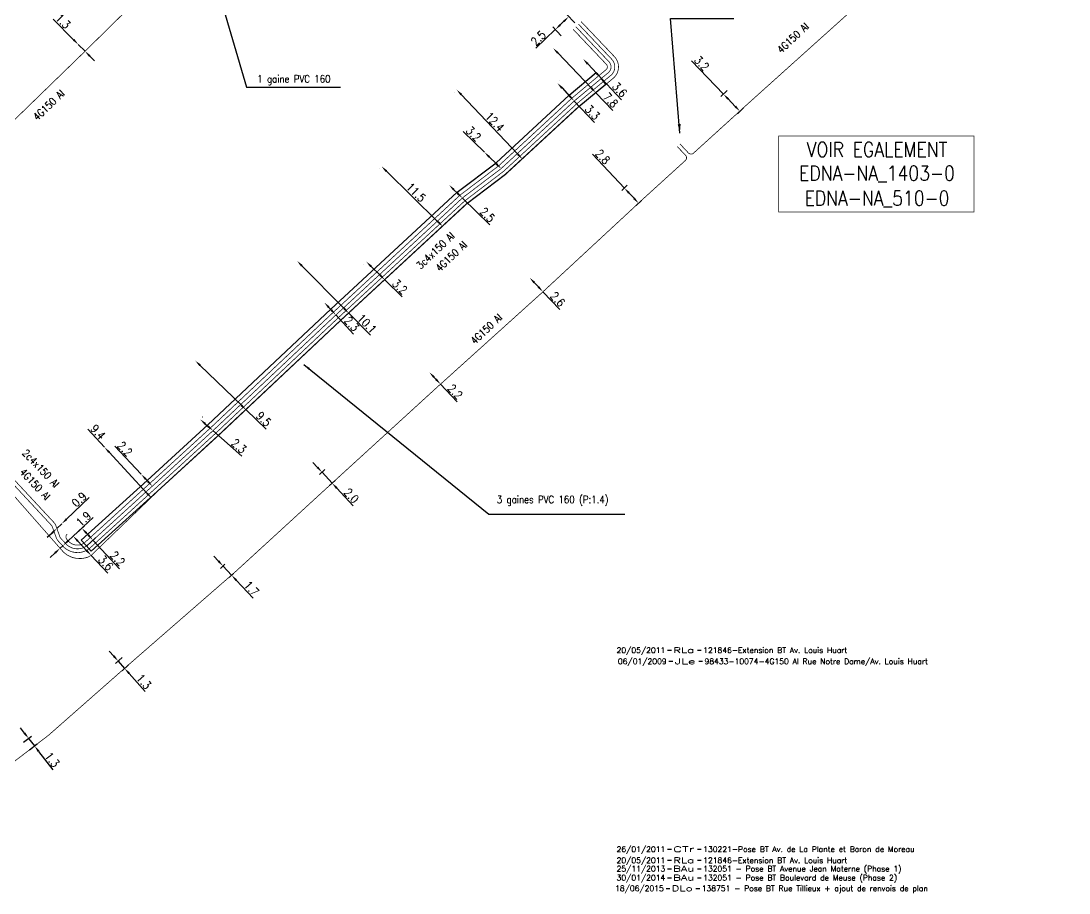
# Model space of a CAD drawing. Header units: millimetres. Extents: x 185001 to 186000, y 126997 to 128000.
# Drawn here: x 185360.9 to 185502.1, y 127730.3 to 127847.7 of the extents above; entities that cross this region are included whole.
import ezdxf
from ezdxf.enums import TextEntityAlignment as Align

# ---------------------------------------------------------------- set-up
doc = ezdxf.new("R2010")
doc.units = ezdxf.units.MM
doc.header["$PDMODE"] = 34
doc.linetypes.add('B_ST_Al', pattern=[2000, 1000, 1000])
doc.layers.get('0').update_dxf_attribs({"linetype": 'CONTINUOUS'})
doc.layers.get('Defpoints').update_dxf_attribs({"linetype": 'CONTINUOUS'})
for name, color, linetype in [('B_100', 3, 'CONTINUOUS'), ('B_110', 1, 'CONTINUOUS'), ('B_400', 7, 'CONTINUOUS'), ('B_930', 7, 'CONTINUOUS')]:
    doc.layers.add(name, color=color, linetype=linetype)
doc.layers.add('B_910', color=7, linetype='CONTINUOUS', plot=False)
doc.styles.get("Standard").update_dxf_attribs({"font": 'romans.shx', "width": 0.85})
doc.dimstyles.get("Standard").update_dxf_attribs({"dimtxt": 1.5, "dimasz": 1.2, "dimexe": 0.625, "dimexo": 0.625, "dimgap": 0.25, "dimtad": 1, "dimdec": 1, "dimzin": 0, "dimdsep": 46, "dimtxsty": 'Standard', "dimcen": -0.5, "dimadec": 0, "dimazin": 0, "dimtfac": 1, "dimtdec": 1, "dimtmove": 0, "dimatfit": 3, "dimfxl": 0, "dimtolj": 1, "dimtzin": 0, "dimarcsym": 0})

# ---------------------------------------------------------------- blocks, each defined once
blk = doc.blocks.new('*D13')
at = {"layer": 'B_100', "color": 0, "linetype": 'Continuous', "lineweight": -2, "transparency": 16777216}
for p, q in [((185367.04, 127780.61), (185370.1, 127783.52)), ((185365.74, 127779.37), (185366.39, 127779.99)), ((185365.09, 127778.75), (185364.44, 127778.13))]:
    blk.add_line(p, q, dxfattribs=at)
at = {"layer": 'B_100', "color": 0, "linetype": 'Continuous', "transparency": 16777216}
for points in [[(185366.94, 127780.72), (185367.15, 127780.5), (185366.39, 127779.99)], [(185364.99, 127778.86), (185365.19, 127778.64), (185365.74, 127779.37)]]:
    blk.add_solid(points, dxfattribs=at)
at = {"layer": 'Defpoints', "color": 0, "linetype": 'Continuous', "transparency": 16777216}
for p in [(185365.74, 127779.37), (185366.39, 127779.99), (185366.39, 127779.99)]:
    blk.add_point(p, dxfattribs=at)
at = {"layer": 'B_100', "color": 0, "linetype": 'Continuous', "transparency": 16777216, "insert": (185368.74, 127783.26), "char_height": 1.125, "attachment_point": 5, "rotation": 43.6041}
blk.add_mtext('\\A1;0.9', dxfattribs=at)
blk = doc.blocks.new('*D14')
at = {"layer": 'B_100', "color": 0, "linetype": 'Continuous', "lineweight": -2, "transparency": 16777216}
for p, q in [((185368.28, 127778.65), (185369.45, 127779.73)), ((185369.71, 127778.75), (185369.99, 127778.46)), ((185369.78, 127777.04), (185370.94, 127778.11)), ((185370.6, 127777.8), (185374.18, 127773.93))]:
    blk.add_line(p, q, dxfattribs=at)
at = {"layer": 'B_100', "color": 0, "linetype": 'Continuous', "transparency": 16777216}
for points in [[(185369.82, 127778.85), (185369.6, 127778.65), (185369.1, 127779.41)], [(185370.1, 127778.56), (185369.88, 127778.35), (185370.6, 127777.8)]]:
    blk.add_solid(points, dxfattribs=at)
at = {"layer": 'Defpoints', "color": 0, "linetype": 'Continuous', "transparency": 16777216}
for p in [(185369.1, 127779.41), (185367.94, 127778.33), (185369.43, 127776.72)]:
    blk.add_point(p, dxfattribs=at)
at = {"layer": 'B_100', "color": 0, "linetype": 'Continuous', "transparency": 16777216, "insert": (185373.92, 127775.31), "char_height": 1.125, "attachment_point": 5, "rotation": 312.8153}
blk.add_mtext('\\A1;2.2', dxfattribs=at)
blk = doc.blocks.new('*D15')
at = {"layer": 'B_100', "color": 0, "linetype": 'Continuous', "lineweight": -2, "transparency": 16777216}
for p, q in [((185377.09, 127786.66), (185373.55, 127790.43)), ((185377.98, 127785.71), (185377.71, 127786.01))]:
    blk.add_line(p, q, dxfattribs=at)
at = {"layer": 'B_100', "color": 0, "linetype": 'Continuous', "transparency": 16777216}
for points in [[(185377.82, 127786.11), (185377.6, 127785.9), (185377.09, 127786.66)], [(185378.09, 127785.82), (185377.87, 127785.61), (185378.6, 127785.06)]]:
    blk.add_solid(points, dxfattribs=at)
at = {"layer": 'Defpoints', "color": 0, "linetype": 'Continuous', "transparency": 16777216}
for p in [(185377.09, 127786.66), (185377.09, 127786.66), (185378.6, 127785.06)]:
    blk.add_point(p, dxfattribs=at)
at = {"layer": 'B_100', "color": 0, "linetype": 'Continuous', "transparency": 16777216, "insert": (185374.91, 127790.08), "char_height": 1.125, "attachment_point": 5, "rotation": 313.2531}
blk.add_mtext('\\A1;2.2', dxfattribs=at)
blk = doc.blocks.new('*D16')
at = {"layer": 'B_100', "color": 0, "linetype": 'Continuous', "lineweight": -2, "transparency": 16777216}
for p, q in [((185385.33, 127794.38), (185385.35, 127794.4)), ((185385.72, 127793.46), (185386.09, 127793.13)), ((185386.77, 127792.53), (185390.65, 127789.11)), ((185387.06, 127792.86), (185387.08, 127792.88))]:
    blk.add_line(p, q, dxfattribs=at)
at = {"layer": 'B_100', "color": 0, "linetype": 'Continuous', "transparency": 16777216}
for points in [[(185385.81, 127793.57), (185385.62, 127793.34), (185385.04, 127794.05)], [(185386.19, 127793.24), (185385.99, 127793.01), (185386.77, 127792.53)]]:
    blk.add_solid(points, dxfattribs=at)
at = {"layer": 'Defpoints', "color": 0, "linetype": 'Continuous', "transparency": 16777216}
for p in [(185385.02, 127794.03), (185385.04, 127794.05), (185386.75, 127792.51)]:
    blk.add_point(p, dxfattribs=at)
at = {"layer": 'B_100', "color": 0, "linetype": 'Continuous', "transparency": 16777216, "insert": (185390.25, 127790.46), "char_height": 1.125, "attachment_point": 5, "rotation": 318.6231}
blk.add_mtext('\\A1;2.3', dxfattribs=at)
blk = doc.blocks.new('*D17')
at = {"layer": 'B_100', "color": 0, "linetype": 'Continuous', "lineweight": -2, "transparency": 16777216}
for p, q in [((185402.37, 127809.13), (185402.71, 127808.76)), ((185403.32, 127808.1), (185405.71, 127805.53))]:
    blk.add_line(p, q, dxfattribs=at)
at = {"layer": 'B_100', "color": 0, "linetype": 'Continuous', "transparency": 16777216}
for points in [[(185402.48, 127809.23), (185402.26, 127809.03), (185401.76, 127809.79)], [(185402.82, 127808.87), (185402.6, 127808.66), (185403.32, 127808.1)]]:
    blk.add_solid(points, dxfattribs=at)
at = {"layer": 'Defpoints', "color": 0, "linetype": 'Continuous', "transparency": 16777216}
for p in [(185401.76, 127809.79), (185401.76, 127809.79), (185403.32, 127808.1)]:
    blk.add_point(p, dxfattribs=at)
at = {"layer": 'B_100', "color": 0, "linetype": 'Continuous', "transparency": 16777216, "insert": (185405.45, 127806.91), "char_height": 1.125, "attachment_point": 5, "rotation": 312.8225}
blk.add_mtext('\\A1;2.3', dxfattribs=at)
blk = doc.blocks.new('*D18')
at = {"layer": 'B_100', "color": 0, "linetype": 'Continuous', "lineweight": -2, "transparency": 16777216}
for p, q in [((185418.9, 127825.92), (185418.9, 127825.93)), ((185419.22, 127824.97), (185419.72, 127824.48)), ((185420.68, 127824.17), (185420.69, 127824.18)), ((185420.36, 127823.85), (185424.06, 127820.22))]:
    blk.add_line(p, q, dxfattribs=at)
at = {"layer": 'B_100', "color": 0, "linetype": 'Continuous', "transparency": 16777216}
for points in [[(185419.32, 127825.07), (185419.11, 127824.86), (185418.58, 127825.59)], [(185419.82, 127824.58), (185419.61, 127824.37), (185420.36, 127823.85)]]:
    blk.add_solid(points, dxfattribs=at)
at = {"layer": 'Defpoints', "color": 0, "linetype": 'Continuous', "transparency": 16777216}
for p in [(185418.57, 127825.59), (185418.58, 127825.59), (185420.35, 127823.84)]:
    blk.add_point(p, dxfattribs=at)
at = {"layer": 'B_100', "color": 0, "linetype": 'Continuous', "transparency": 16777216, "insert": (185423.73, 127821.59), "char_height": 1.125, "attachment_point": 5, "rotation": 315.5798}
blk.add_mtext('\\A1;2.5', dxfattribs=at)
blk = doc.blocks.new('*D19')
at = {"layer": 'B_100', "color": 0, "linetype": 'Continuous', "lineweight": -2, "transparency": 16777216}
for p, q in [((185423.33, 127830.01), (185420.49, 127832.8)), ((185424.94, 127828.44), (185423.97, 127829.38))]:
    blk.add_line(p, q, dxfattribs=at)
at = {"layer": 'B_100', "color": 0, "linetype": 'Continuous', "transparency": 16777216}
for points in [[(185424.08, 127829.49), (185423.87, 127829.28), (185423.33, 127830.01)], [(185425.04, 127828.55), (185424.83, 127828.33), (185425.58, 127827.81)]]:
    blk.add_solid(points, dxfattribs=at)
at = {"layer": 'Defpoints', "color": 0, "linetype": 'Continuous', "transparency": 16777216}
for p in [(185423.33, 127830.01), (185423.33, 127830.01), (185425.58, 127827.81)]:
    blk.add_point(p, dxfattribs=at)
at = {"layer": 'B_100', "color": 0, "linetype": 'Continuous', "transparency": 16777216, "insert": (185421.87, 127832.5), "char_height": 1.125, "attachment_point": 5, "rotation": 315.5798}
blk.add_mtext('\\A1;3.2', dxfattribs=at)
blk = doc.blocks.new('*D20')
at = {"layer": 'B_100', "color": 0, "linetype": 'Continuous', "lineweight": -2, "transparency": 16777216}
for p, q in [((185433.5, 127839.62), (185433.51, 127839.63)), ((185433.79, 127838.66), (185434.81, 127837.56)), ((185435.43, 127836.9), (185438.14, 127834)), ((185435.75, 127837.21), (185435.77, 127837.22))]:
    blk.add_line(p, q, dxfattribs=at)
at = {"layer": 'B_100', "color": 0, "linetype": 'Continuous', "transparency": 16777216}
for points in [[(185433.9, 127838.76), (185433.68, 127838.55), (185433.17, 127839.31)], [(185434.92, 127837.66), (185434.7, 127837.46), (185435.43, 127836.9)]]:
    blk.add_solid(points, dxfattribs=at)
at = {"layer": 'Defpoints', "color": 0, "linetype": 'Continuous', "transparency": 16777216}
for p in [(185433.15, 127839.3), (185433.17, 127839.31), (185435.41, 127836.89)]:
    blk.add_point(p, dxfattribs=at)
at = {"layer": 'B_100', "color": 0, "linetype": 'Continuous', "transparency": 16777216, "insert": (185437.88, 127835.38), "char_height": 1.125, "attachment_point": 5, "rotation": 313.0841}
blk.add_mtext('\\A1;3.3', dxfattribs=at)
blk = doc.blocks.new('*D21')
at = {"layer": 'B_100', "color": 0, "linetype": 'Continuous', "lineweight": -2, "transparency": 16777216}
for p, q in [((185437.24, 127841.92), (185438.47, 127840.6)), ((185439.08, 127839.95), (185441.8, 127837.05))]:
    blk.add_line(p, q, dxfattribs=at)
at = {"layer": 'B_100', "color": 0, "linetype": 'Continuous', "transparency": 16777216}
for points in [[(185437.34, 127842.02), (185437.13, 127841.81), (185436.62, 127842.57)], [(185438.58, 127840.71), (185438.36, 127840.5), (185439.08, 127839.95)]]:
    blk.add_solid(points, dxfattribs=at)
at = {"layer": 'Defpoints', "color": 0, "linetype": 'Continuous', "transparency": 16777216}
for p in [(185436.62, 127842.57), (185436.62, 127842.57), (185439.08, 127839.95)]:
    blk.add_point(p, dxfattribs=at)
at = {"layer": 'B_100', "color": 0, "linetype": 'Continuous', "transparency": 16777216, "insert": (185441.54, 127838.43), "char_height": 1.125, "attachment_point": 5, "rotation": 313.1697}
blk.add_mtext('\\A1;3.6', dxfattribs=at)
blk = doc.blocks.new('*D45')
at = {"layer": 'B_100', "color": 0, "linetype": 'Continuous', "lineweight": -2, "transparency": 16777216}
for p, q in [((185435.5, 127847.42), (185434.37, 127848.6)), ((185433.69, 127845.69), (185432.56, 127846.87)), ((185434.04, 127847.64), (185433.53, 127847.15)), ((185432.88, 127846.53), (185430.25, 127844.01))]:
    blk.add_line(p, q, dxfattribs=at)
at = {"layer": 'B_100', "color": 0, "linetype": 'Continuous', "transparency": 16777216}
for points in [[(185433.94, 127847.74), (185434.14, 127847.53), (185434.69, 127848.26)], [(185433.43, 127847.26), (185433.64, 127847.04), (185432.88, 127846.53)]]:
    blk.add_solid(points, dxfattribs=at)
at = {"layer": 'Defpoints', "color": 0, "linetype": 'Continuous', "transparency": 16777216}
for p in [(185435.82, 127847.08), (185432.88, 127846.53), (185434.01, 127845.35)]:
    blk.add_point(p, dxfattribs=at)
at = {"layer": 'B_100', "color": 0, "linetype": 'Continuous', "transparency": 16777216, "insert": (185430.59, 127845.37), "char_height": 1.125, "attachment_point": 5, "rotation": 43.7637}
blk.add_mtext('\\A1;2.5', dxfattribs=at)
blk = doc.blocks.new('*D46')
at = {"layer": 'B_110', "color": 0, "linetype": 'Continuous', "lineweight": -2, "transparency": 16777216}
for p, q in [((185433.22, 127843.37), (185437.72, 127838.67)), ((185438.34, 127838.02), (185440.61, 127835.65))]:
    blk.add_line(p, q, dxfattribs=at)
at = {"layer": 'B_110', "color": 0, "linetype": 'Continuous', "transparency": 16777216}
for points in [[(185433.33, 127843.47), (185433.11, 127843.27), (185432.6, 127844.02)], [(185437.83, 127838.77), (185437.61, 127838.56), (185438.34, 127838.02)]]:
    blk.add_solid(points, dxfattribs=at)
at = {"layer": 'Defpoints', "color": 0, "linetype": 'Continuous', "transparency": 16777216}
for p in [(185432.6, 127844.02), (185432.6, 127844.02), (185438.34, 127838.02)]:
    blk.add_point(p, dxfattribs=at)
at = {"layer": 'B_110', "color": 0, "linetype": 'Continuous', "transparency": 16777216, "insert": (185440.33, 127837.02), "char_height": 1.125, "attachment_point": 5, "rotation": 313.7225}
blk.add_mtext('\\A1;7.8', dxfattribs=at)
blk = doc.blocks.new('*D47')
at = {"layer": 'B_100', "color": 0, "linetype": 'Continuous', "lineweight": -2, "transparency": 16777216}
for p, q in [((185419.26, 127838.11), (185419.25, 127838.1)), ((185427.84, 127829.74), (185420.21, 127837.77))]:
    blk.add_line(p, q, dxfattribs=at)
at = {"layer": 'B_100', "color": 0, "linetype": 'Continuous', "transparency": 16777216}
for points in [[(185420.32, 127837.88), (185420.11, 127837.67), (185419.59, 127838.43)], [(185427.95, 127829.84), (185427.73, 127829.63), (185428.46, 127829.08)]]:
    blk.add_solid(points, dxfattribs=at)
at = {"layer": 'Defpoints', "color": 0, "linetype": 'Continuous', "transparency": 16777216}
for p in [(185419.59, 127838.43), (185419.6, 127838.43), (185428.46, 127829.08)]:
    blk.add_point(p, dxfattribs=at)
at = {"layer": 'B_100', "color": 0, "linetype": 'Continuous', "transparency": 16777216, "insert": (185424.72, 127834.11), "char_height": 1.125, "attachment_point": 5, "rotation": 313.4942}
blk.add_mtext('\\A1;12.4', dxfattribs=at)
blk = doc.blocks.new('*D48')
at = {"layer": 'B_110', "color": 0, "linetype": 'Continuous', "lineweight": -2, "transparency": 16777216}
for p, q in [((185409.15, 127827.77), (185409.15, 127827.77)), ((185417.07, 127820.66), (185410.12, 127827.47)), ((185418.04, 127820.36), (185418.04, 127820.36))]:
    blk.add_line(p, q, dxfattribs=at)
at = {"layer": 'B_110', "color": 0, "linetype": 'Continuous', "transparency": 16777216}
for points in [[(185410.22, 127827.58), (185410.01, 127827.36), (185409.48, 127828.1)], [(185417.18, 127820.76), (185416.97, 127820.55), (185417.71, 127820.03)]]:
    blk.add_solid(points, dxfattribs=at)
at = {"layer": 'Defpoints', "color": 0, "linetype": 'Continuous', "transparency": 16777216}
for p in [(185409.48, 127828.11), (185409.48, 127828.1), (185417.71, 127820.03)]:
    blk.add_point(p, dxfattribs=at)
at = {"layer": 'B_110', "color": 0, "linetype": 'Continuous', "transparency": 16777216, "insert": (185414.12, 127824.6), "char_height": 1.125, "attachment_point": 5, "rotation": 315.5798}
blk.add_mtext('\\A1;11.5', dxfattribs=at)
blk = doc.blocks.new('*D49')
at = {"layer": 'B_100', "color": 0, "linetype": 'Continuous', "lineweight": -2, "transparency": 16777216}
for p, q in [((185407.1, 127814.95), (185407.09, 127814.94)), ((185408.06, 127814.65), (185409.27, 127813.46)), ((185409.92, 127812.83), (185412.26, 127810.54))]:
    blk.add_line(p, q, dxfattribs=at)
at = {"layer": 'B_100', "color": 0, "linetype": 'Continuous', "transparency": 16777216}
for points in [[(185408.16, 127814.76), (185407.95, 127814.54), (185407.42, 127815.28)], [(185409.38, 127813.57), (185409.17, 127813.36), (185409.92, 127812.83)]]:
    blk.add_solid(points, dxfattribs=at)
at = {"layer": 'Defpoints', "color": 0, "linetype": 'Continuous', "transparency": 16777216}
for p in [(185407.42, 127815.28), (185407.43, 127815.29), (185409.92, 127812.83)]:
    blk.add_point(p, dxfattribs=at)
at = {"layer": 'B_100', "color": 0, "linetype": 'Continuous', "transparency": 16777216, "insert": (185411.94, 127811.91), "char_height": 1.125, "attachment_point": 5, "rotation": 315.684}
blk.add_mtext('\\A1;3.2', dxfattribs=at)
blk = doc.blocks.new('*D50')
at = {"layer": 'B_110', "color": 0, "linetype": 'Continuous', "lineweight": -2, "transparency": 16777216}
for p, q in [((185398.74, 127814.72), (185404.43, 127808.97)), ((185405.35, 127808.61), (185405.4, 127808.66)), ((185405.07, 127808.33), (185407.99, 127805.38))]:
    blk.add_line(p, q, dxfattribs=at)
at = {"layer": 'B_110', "color": 0, "linetype": 'Continuous', "transparency": 16777216}
for points in [[(185398.85, 127814.83), (185398.63, 127814.62), (185398.11, 127815.36)], [(185404.54, 127809.08), (185404.33, 127808.86), (185405.07, 127808.33)]]:
    blk.add_solid(points, dxfattribs=at)
at = {"layer": 'Defpoints', "color": 0, "linetype": 'Continuous', "transparency": 16777216}
for p in [(185398.11, 127815.36), (185398.11, 127815.36), (185405.02, 127808.28)]:
    blk.add_point(p, dxfattribs=at)
at = {"layer": 'B_110', "color": 0, "linetype": 'Continuous', "transparency": 16777216, "insert": (185407.51, 127806.93), "char_height": 1.125, "attachment_point": 5, "rotation": 314.7018}
blk.add_mtext('\\A1;10.1', dxfattribs=at)
blk = doc.blocks.new('*D51')
at = {"layer": 'B_110', "color": 0, "linetype": 'Continuous', "lineweight": -2, "transparency": 16777216}
for p, q in [((185385.05, 127801.31), (185390.59, 127795.94)), ((185391.24, 127795.32), (185393.92, 127792.72))]:
    blk.add_line(p, q, dxfattribs=at)
at = {"layer": 'B_110', "color": 0, "linetype": 'Continuous', "transparency": 16777216}
for points in [[(185385.15, 127801.42), (185384.94, 127801.2), (185384.4, 127801.94)], [(185390.7, 127796.05), (185390.49, 127795.83), (185391.24, 127795.32)]]:
    blk.add_solid(points, dxfattribs=at)
at = {"layer": 'Defpoints', "color": 0, "linetype": 'Continuous', "transparency": 16777216}
for p in [(185384.4, 127801.94), (185384.4, 127801.94), (185391.24, 127795.32)]:
    blk.add_point(p, dxfattribs=at)
at = {"layer": 'B_110', "color": 0, "linetype": 'Continuous', "transparency": 16777216, "insert": (185393.59, 127794.09), "char_height": 1.125, "attachment_point": 5, "rotation": 315.9284}
blk.add_mtext('\\A1;9.5', dxfattribs=at)
blk = doc.blocks.new('*D52')
at = {"layer": 'B_100', "color": 0, "linetype": 'Continuous', "lineweight": -2, "transparency": 16777216}
for p, q in [((185372.16, 127790.29), (185369.9, 127792.73)), ((185377.9, 127784.09), (185372.77, 127789.63))]:
    blk.add_line(p, q, dxfattribs=at)
at = {"layer": 'B_100', "color": 0, "linetype": 'Continuous', "transparency": 16777216}
for points in [[(185372.88, 127789.73), (185372.66, 127789.53), (185372.16, 127790.29)], [(185378.01, 127784.2), (185377.79, 127783.99), (185378.52, 127783.43)]]:
    blk.add_solid(points, dxfattribs=at)
at = {"layer": 'Defpoints', "color": 0, "linetype": 'Continuous', "transparency": 16777216}
for p in [(185372.16, 127790.29), (185372.16, 127790.29), (185378.52, 127783.43)]:
    blk.add_point(p, dxfattribs=at)
at = {"layer": 'B_100', "color": 0, "linetype": 'Continuous', "transparency": 16777216, "insert": (185371.28, 127792.35), "char_height": 1.125, "attachment_point": 5, "rotation": 312.8153}
blk.add_mtext('\\A1;9.4', dxfattribs=at)
blk = doc.blocks.new('*D53')
at = {"layer": 'B_110', "color": 0, "linetype": 'Continuous', "lineweight": -2, "transparency": 16777216}
for p, q in [((185368.55, 127777.67), (185369.74, 127776.39)), ((185370.36, 127775.73), (185372.59, 127773.33))]:
    blk.add_line(p, q, dxfattribs=at)
at = {"layer": 'B_110', "color": 0, "linetype": 'Continuous', "transparency": 16777216}
for points in [[(185368.66, 127777.78), (185368.44, 127777.57), (185367.94, 127778.33)], [(185369.85, 127776.49), (185369.63, 127776.29), (185370.36, 127775.73)]]:
    blk.add_solid(points, dxfattribs=at)
at = {"layer": 'Defpoints', "color": 0, "linetype": 'Continuous', "transparency": 16777216}
for p in [(185367.94, 127778.33), (185367.94, 127778.33), (185370.36, 127775.73)]:
    blk.add_point(p, dxfattribs=at)
at = {"layer": 'B_110', "color": 0, "linetype": 'Continuous', "transparency": 16777216, "insert": (185372.33, 127774.72), "char_height": 1.125, "attachment_point": 5, "rotation": 312.9523}
blk.add_mtext('\\A1;3.6', dxfattribs=at)
blk = doc.blocks.new('*D54')
at = {"layer": 'B_110', "color": 0, "linetype": 'Continuous', "lineweight": -2, "transparency": 16777216}
for p, q in [((185367.24, 127777.69), (185370.65, 127780.84)), ((185366.16, 127776.68), (185366.58, 127777.07)), ((185366.48, 127776.34), (185366.48, 127776.34)), ((185366.9, 127776.73), (185366.9, 127776.73)), ((185365.5, 127776.07), (185364.84, 127775.46))]:
    blk.add_line(p, q, dxfattribs=at)
at = {"layer": 'B_110', "color": 0, "linetype": 'Continuous', "transparency": 16777216}
for points in [[(185367.14, 127777.8), (185367.34, 127777.58), (185366.58, 127777.07)], [(185365.4, 127776.18), (185365.6, 127775.96), (185366.16, 127776.68)]]:
    blk.add_solid(points, dxfattribs=at)
at = {"layer": 'Defpoints', "color": 0, "linetype": 'Continuous', "transparency": 16777216}
for p in [(185366.16, 127776.68), (185366.16, 127776.68), (185366.58, 127777.07)]:
    blk.add_point(p, dxfattribs=at)
at = {"layer": 'B_110', "color": 0, "linetype": 'Continuous', "transparency": 16777216, "insert": (185369.33, 127780.65), "char_height": 1.125, "attachment_point": 5, "rotation": 42.8153}
blk.add_mtext('\\A1;1.9', dxfattribs=at)
blk = doc.blocks.new('GIS_MODF')
at = {"color": 0, "linetype": 'Continuous', "flags": 128}
for points in [[(-2.26, -0.01), (-1.76, -0.01)], [(1.76, -0.01), (2.26, -0.01)]]:
    blk.add_lwpolyline(points, dxfattribs=at)
at = {"color": 0, "linetype": 'Continuous'}
blk.add_attdef('DATE', text='', height=0.75, dxfattribs=at).set_placement((-2.58, -0.39), align=Align.RIGHT)
at = {"color": 0, "linetype": 'Continuous', "width": 3.590909}
blk.add_attdef('USER', text='', height=0.75, dxfattribs=at).set_placement((-1.52, -0.39), (1.31, -0.39), align=Align.FIT)
at = {"color": 0, "linetype": 'Continuous'}
blk.add_attdef('DESC', (2.53, -0.39), '', height=0.75, dxfattribs=at)
blk = doc.blocks.new('*D77')
at = {"layer": 'B_100', "color": 0, "linetype": 'Continuous', "lineweight": -2, "transparency": 16777216}
for p, q in [((185367.98, 127845.16), (185365.25, 127847.93)), ((185369.53, 127843.6), (185368.62, 127844.52)), ((185370.16, 127842.96), (185370.8, 127842.32))]:
    blk.add_line(p, q, dxfattribs=at)
at = {"layer": 'B_100', "color": 0, "linetype": 'Continuous', "transparency": 16777216}
for points in [[(185368.09, 127845.27), (185367.88, 127845.06), (185368.62, 127844.52)], [(185370.27, 127843.07), (185370.06, 127842.86), (185369.53, 127843.6)]]:
    blk.add_solid(points, dxfattribs=at)
at = {"layer": 'Defpoints', "color": 0, "linetype": 'Continuous', "transparency": 16777216}
for p in [(185368.62, 127844.52), (185368.62, 127844.52), (185369.53, 127843.6)]:
    blk.add_point(p, dxfattribs=at)
at = {"layer": 'B_100', "color": 0, "linetype": 'Continuous', "transparency": 16777216, "insert": (185366.57, 127847.66), "char_height": 1.125, "attachment_point": 5, "rotation": 314.7238}
blk.add_mtext('\\A1;1.3', dxfattribs=at)
blk = doc.blocks.new('*D144')
at = {"layer": 'B_110', "color": 0, "linetype": 'Continuous', "lineweight": -2, "transparency": 16777216}
for p, q in [((185455.53, 127837.83), (185451.23, 127842.32)), ((185456.04, 127838.32), (185455.19, 127837.51)), ((185457.12, 127836.17), (185456.16, 127837.18)), ((185458.25, 127836.01), (185457.41, 127835.2))]:
    blk.add_line(p, q, dxfattribs=at)
at = {"layer": 'B_110', "color": 0, "linetype": 'Continuous', "transparency": 16777216}
for points in [[(185456.26, 127837.29), (185456.05, 127837.08), (185455.53, 127837.83)], [(185457.23, 127836.28), (185457.02, 127836.07), (185457.75, 127835.52)]]:
    blk.add_solid(points, dxfattribs=at)
at = {"layer": 'Defpoints', "color": 0, "linetype": 'Continuous', "transparency": 16777216}
for p in [(185456.38, 127838.64), (185455.53, 127837.83), (185458.59, 127836.33)]:
    blk.add_point(p, dxfattribs=at)
at = {"layer": 'B_110', "color": 0, "linetype": 'Continuous', "transparency": 16777216, "insert": (185452.6, 127841.98), "char_height": 1.125, "attachment_point": 5, "rotation": 313.7673}
blk.add_mtext('\\A1;3.2', dxfattribs=at)
blk = doc.blocks.new('*D145')
at = {"layer": 'B_110', "color": 0, "linetype": 'Continuous', "lineweight": -2, "transparency": 16777216}
for p, q in [((185442.18, 127825.19), (185437.89, 127829.76)), ((185442.57, 127825.56), (185441.84, 127824.87)), ((185443.48, 127823.81), (185442.79, 127824.54)), ((185444.48, 127823.52), (185443.75, 127822.83))]:
    blk.add_line(p, q, dxfattribs=at)
at = {"layer": 'B_110', "color": 0, "linetype": 'Continuous', "transparency": 16777216}
for points in [[(185442.9, 127824.64), (185442.68, 127824.43), (185442.18, 127825.19)], [(185443.59, 127823.91), (185443.37, 127823.71), (185444.09, 127823.15)]]:
    blk.add_solid(points, dxfattribs=at)
at = {"layer": 'Defpoints', "color": 0, "linetype": 'Continuous', "transparency": 16777216}
for p in [(185442.91, 127825.88), (185442.18, 127825.19), (185444.83, 127823.84)]:
    blk.add_point(p, dxfattribs=at)
at = {"layer": 'B_110', "color": 0, "linetype": 'Continuous', "transparency": 16777216, "insert": (185439.26, 127829.4), "char_height": 1.125, "attachment_point": 5, "rotation": 313.1907}
blk.add_mtext('\\A1;2.8', dxfattribs=at)
blk = doc.blocks.new('*D146')
at = {"layer": 'B_110', "color": 0, "linetype": 'Continuous', "lineweight": -2, "transparency": 16777216}
for p, q in [((185430.05, 127812.46), (185430.6, 127811.88)), ((185431.21, 127811.22), (185433.47, 127808.84))]:
    blk.add_line(p, q, dxfattribs=at)
at = {"layer": 'B_110', "color": 0, "linetype": 'Continuous', "transparency": 16777216}
for points in [[(185430.16, 127812.56), (185429.94, 127812.36), (185429.43, 127813.11)], [(185430.71, 127811.98), (185430.49, 127811.78), (185431.21, 127811.22)]]:
    blk.add_solid(points, dxfattribs=at)
at = {"layer": 'Defpoints', "color": 0, "linetype": 'Continuous', "transparency": 16777216}
for p in [(185429.43, 127813.11), (185429.43, 127813.11), (185431.21, 127811.22)]:
    blk.add_point(p, dxfattribs=at)
at = {"layer": 'B_110', "color": 0, "linetype": 'Continuous', "transparency": 16777216, "insert": (185433.2, 127810.22), "char_height": 1.125, "attachment_point": 5, "rotation": 313.3946}
blk.add_mtext('\\A1;2.6', dxfattribs=at)
blk = doc.blocks.new('*D147')
at = {"layer": 'B_110', "color": 0, "linetype": 'Continuous', "lineweight": -2, "transparency": 16777216}
for p, q in [((185416.53, 127799.74), (185416.8, 127799.45)), ((185417.42, 127798.79), (185419.66, 127796.4))]:
    blk.add_line(p, q, dxfattribs=at)
at = {"layer": 'B_110', "color": 0, "linetype": 'Continuous', "transparency": 16777216}
for points in [[(185416.64, 127799.84), (185416.42, 127799.64), (185415.91, 127800.4)], [(185416.91, 127799.55), (185416.69, 127799.34), (185417.42, 127798.79)]]:
    blk.add_solid(points, dxfattribs=at)
at = {"layer": 'Defpoints', "color": 0, "linetype": 'Continuous', "transparency": 16777216}
for p in [(185415.91, 127800.4), (185415.91, 127800.4), (185417.42, 127798.79)]:
    blk.add_point(p, dxfattribs=at)
at = {"layer": 'B_110', "color": 0, "linetype": 'Continuous', "transparency": 16777216, "insert": (185419.39, 127797.78), "char_height": 1.125, "attachment_point": 5, "rotation": 313.1326}
blk.add_mtext('\\A1;2.2', dxfattribs=at)
blk = doc.blocks.new('*D148')
at = {"layer": 'B_110', "color": 0, "linetype": 'Continuous', "lineweight": -2, "transparency": 16777216}
for p, q in [((185400.85, 127787.59), (185400.23, 127788.25)), ((185401.85, 127787.29), (185401.11, 127786.61)), ((185401.46, 127786.93), (185402.82, 127785.46)), ((185403.21, 127785.82), (185402.47, 127785.14)), ((185403.43, 127784.8), (185405.67, 127782.39))]:
    blk.add_line(p, q, dxfattribs=at)
at = {"layer": 'B_110', "color": 0, "linetype": 'Continuous', "transparency": 16777216}
for points in [[(185400.96, 127787.69), (185400.74, 127787.49), (185401.46, 127786.93)], [(185403.54, 127784.91), (185403.32, 127784.7), (185402.82, 127785.46)]]:
    blk.add_solid(points, dxfattribs=at)
at = {"layer": 'Defpoints', "color": 0, "linetype": 'Continuous', "transparency": 16777216}
for p in [(185402.19, 127787.61), (185401.46, 127786.93), (185403.55, 127786.14)]:
    blk.add_point(p, dxfattribs=at)
at = {"layer": 'B_110', "color": 0, "linetype": 'Continuous', "transparency": 16777216, "insert": (185405.41, 127783.78), "char_height": 1.125, "attachment_point": 5, "rotation": 312.8603}
blk.add_mtext('\\A1;2.0', dxfattribs=at)
blk = doc.blocks.new('*D149')
at = {"layer": 'B_110', "color": 0, "linetype": 'Continuous', "lineweight": -2, "transparency": 16777216}
for p, q in [((185387.51, 127774.97), (185386.9, 127775.62)), ((185388.38, 127774.55), (185387.78, 127773.99)), ((185388.12, 127774.31), (185389.28, 127773.06)), ((185389.54, 127773.3), (185388.94, 127772.74)), ((185389.9, 127772.4), (185392.17, 127769.96))]:
    blk.add_line(p, q, dxfattribs=at)
at = {"layer": 'B_110', "color": 0, "linetype": 'Continuous', "transparency": 16777216}
for points in [[(185387.62, 127775.07), (185387.4, 127774.86), (185388.12, 127774.31)], [(185390.01, 127772.51), (185389.79, 127772.3), (185389.28, 127773.06)]]:
    blk.add_solid(points, dxfattribs=at)
at = {"layer": 'Defpoints', "color": 0, "linetype": 'Continuous', "transparency": 16777216}
for p in [(185388.73, 127774.87), (185388.12, 127774.31), (185389.88, 127773.62)]:
    blk.add_point(p, dxfattribs=at)
at = {"layer": 'B_110', "color": 0, "linetype": 'Continuous', "transparency": 16777216, "insert": (185391.96, 127771.29), "char_height": 1.125, "attachment_point": 5, "rotation": 312.9686}
blk.add_mtext('\\A1;1.7', dxfattribs=at)
blk = doc.blocks.new('*D150')
at = {"layer": 'B_110', "color": 0, "linetype": 'Continuous', "lineweight": -2, "transparency": 16777216}
for p, q in [((185373.4, 127762.18), (185372.8, 127762.85)), ((185374.54, 127761.99), (185373.65, 127761.19)), ((185374, 127761.51), (185374.87, 127760.53)), ((185375.41, 127761.02), (185374.52, 127760.22)), ((185375.46, 127759.86), (185377.64, 127757.41))]:
    blk.add_line(p, q, dxfattribs=at)
at = {"layer": 'B_110', "color": 0, "linetype": 'Continuous', "transparency": 16777216}
for points in [[(185373.52, 127762.28), (185373.29, 127762.08), (185374, 127761.51)], [(185375.58, 127759.96), (185375.35, 127759.76), (185374.87, 127760.53)]]:
    blk.add_solid(points, dxfattribs=at)
at = {"layer": 'Defpoints', "color": 0, "linetype": 'Continuous', "transparency": 16777216}
for p in [(185374.89, 127762.3), (185374, 127761.51), (185375.76, 127761.33)]:
    blk.add_point(p, dxfattribs=at)
at = {"layer": 'B_110', "color": 0, "linetype": 'Continuous', "transparency": 16777216, "insert": (185377.46, 127758.75), "char_height": 1.125, "attachment_point": 5, "rotation": 311.6624}
blk.add_mtext('\\A1;1.3', dxfattribs=at)
blk = doc.blocks.new('*D151')
at = {"layer": 'B_110', "color": 0, "linetype": 'Continuous', "lineweight": -2, "transparency": 16777216}
for p, q in [((185361.38, 127751.82), (185360.83, 127752.53)), ((185361.26, 127750.58), (185362.3, 127751.39)), ((185361.93, 127751.1), (185362.73, 127750.08)), ((185362.05, 127749.55), (185363.1, 127750.36)), ((185363.28, 127749.36), (185365.2, 127746.88))]:
    blk.add_line(p, q, dxfattribs=at)
at = {"layer": 'B_110', "color": 0, "linetype": 'Continuous', "transparency": 16777216}
for points in [[(185361.5, 127751.91), (185361.26, 127751.72), (185361.93, 127751.1)], [(185363.4, 127749.46), (185363.16, 127749.27), (185362.73, 127750.08)]]:
    blk.add_solid(points, dxfattribs=at)
at = {"layer": 'Defpoints', "color": 0, "linetype": 'Continuous', "transparency": 16777216}
for p in [(185361.93, 127751.1), (185360.89, 127750.29), (185361.68, 127749.27)]:
    blk.add_point(p, dxfattribs=at)
at = {"layer": 'B_110', "color": 0, "linetype": 'Continuous', "transparency": 16777216, "insert": (185365.11, 127748.23), "char_height": 1.125, "attachment_point": 5, "rotation": 307.7655}
blk.add_mtext('\\A1;1.3', dxfattribs=at)

msp = doc.modelspace()

# ---------------------------------------------------------------- linework, layer by layer
at = {"layer": 'B_100', "linetype": 'B_ST_Al', "const_width": 0.1, "flags": 128}
for points in [[(185339.16, 127815.08), (185339.38, 127814.86, 0.479537), (185340.26, 127814.96), (185340.26, 127814.96), (185348.23, 127822.83, -0.000928), (185348.23, 127822.83), (185357.6, 127832.02, -0.001179), (185357.6, 127832.02), (185369.53, 127843.6, 0.001551), (185369.53, 127843.6), (185378.08, 127852.01), (185382.77, 127856.62, 0.059736), (185382.85, 127856.72), (185383.34, 127857.5, -0.029302), (185383.37, 127857.55), (185383.71, 127857.98, -0.021024), (185383.74, 127858.01), (185383.82, 127858.1), (185390.75, 127865.44, 0.012205), (185390.77, 127865.46), (185393.04, 127868.12), (185395.69, 127871.21, 0.00191), (185395.69, 127871.21), (185397.56, 127873.44, 0.000525), (185397.56, 127873.44), (185399.23, 127875.42, 0.015831), (185399.25, 127875.45), (185402.12, 127879.36, -0.007513), (185402.13, 127879.37), (185403.1, 127880.61, 0.009261), (185403.11, 127880.62), (185404.97, 127883.18, 0.000926), (185404.97, 127883.18), (185405.55, 127883.99, 0.37588), (185405.49, 127884.64), (185404.43, 127885.65)], [(185358.75, 127821.18), (185356.6, 127818.72), (185352.64, 127814.79), (185347.22, 127809.53), (185343.24, 127806.23, 0.032939), (185343.2, 127806.18), (185342.97, 127805.94, 0.044694), (185342.81, 127805.73), (185342.8, 127805.71, 0.121755), (185342.57, 127805.03), (185342.56, 127804.94, 0.079611), (185342.6, 127804.46), (185342.64, 127804.27, 0.044822), (185342.73, 127804.01), (185342.81, 127803.84, 0.081346), (185342.89, 127803.7), (185343.04, 127803.55, 0.000395), (185343.04, 127803.55), (185348.37, 127797.72), (185354.3, 127791.3), (185364.95, 127779.85, -0.10256), (185365.16, 127779.5), (185365.64, 127778.16, 0.10203), (185365.95, 127777.64), (185366.2, 127777.38, 0.000652), (185366.2, 127777.37), (185366.67, 127776.87, 0.041895), (185366.85, 127776.7), (185366.96, 127776.62, 0.035279), (185367.14, 127776.5), (185367.29, 127776.42, 0.036764), (185367.49, 127776.33), (185367.65, 127776.27, 0.03734), (185367.86, 127776.2), (185368.02, 127776.17, 0.042581), (185368.28, 127776.13), (185368.51, 127776.12, 0.045418), (185368.78, 127776.13), (185368.98, 127776.16, 0.03873), (185369.21, 127776.21), (185369.34, 127776.25, 0.03907), (185369.56, 127776.34), (185369.78, 127776.44, 0.072953), (185370.14, 127776.68), (185378.94, 127784.69), (185387.11, 127792.16), (185403.66, 127807.74), (185420.68, 127823.46), (185425.9, 127827.43), (185435.74, 127836.51), (185439.38, 127839.55), (185440.35, 127840.35, 0.433239), (185440.48, 127842.53), (185436, 127847.25)], [(185435.64, 127846.91), (185440.11, 127842.19, -0.433239), (185440.03, 127840.73), (185439.06, 127839.93), (185435.41, 127836.89), (185425.58, 127827.81), (185420.36, 127823.85), (185403.32, 127808.1), (185386.77, 127792.53), (185378.6, 127785.06), (185369.8, 127777.05, -0.072974), (185369.56, 127776.89), (185369.34, 127776.79, -0.03907), (185369.2, 127776.73), (185369.07, 127776.69, -0.03873), (185368.92, 127776.66), (185368.71, 127776.63, -0.045418), (185368.53, 127776.62), (185368.3, 127776.63, -0.042581), (185368.13, 127776.65), (185367.97, 127776.69, -0.03734), (185367.82, 127776.73), (185367.67, 127776.79, -0.036764), (185367.54, 127776.86), (185367.38, 127776.94, -0.035279), (185367.27, 127777.02), (185367.16, 127777.1, -0.041895), (185367.03, 127777.21), (185366.57, 127777.72, -0.000652), (185366.56, 127777.72), (185366.32, 127777.98, -0.10203), (185366.11, 127778.33), (185365.6, 127779.77, 0.10256), (185365.39, 127780.12), (185354.66, 127791.64), (185348.73, 127798.06), (185343.19, 127804.12, -0.415079), (185343.23, 127804.82), (185343.35, 127804.93)], [(185367.13, 127778.61), (185367.12, 127778.6, 0.419884), (185367.09, 127777.89), (185367.4, 127777.55, 0.04218), (185367.46, 127777.5), (185367.57, 127777.42, 0.035279), (185367.63, 127777.38), (185367.78, 127777.29, 0.036764), (185367.85, 127777.26), (185368, 127777.2, 0.03734), (185368.07, 127777.18), (185368.24, 127777.14, 0.042581), (185368.32, 127777.13), (185368.55, 127777.12, 0.045418), (185368.64, 127777.13), (185368.85, 127777.15, 0.03873), (185368.92, 127777.17), (185369.05, 127777.21, 0.03907), (185369.13, 127777.24), (185369.31, 127777.32, 0.072726), (185369.43, 127777.41), (185378.26, 127785.43), (185386.43, 127792.9), (185402.98, 127808.47), (185420.04, 127824.23), (185425.26, 127828.19), (185435.08, 127837.26), (185438.74, 127840.32), (185439.71, 127841.12, 0.433239), (185439.75, 127841.85), (185435.28, 127846.56)]]:
    msp.add_lwpolyline(points, format="xyb", dxfattribs=at)
at = {"layer": 'B_110', "linetype": 'B_ST_Al', "const_width": 0.1, "flags": 128}
for points in [[(185449.67, 127831.13), (185450.8, 127829.92, 0.409285), (185451.5, 127829.89), (185458.59, 127836.33), (185472.45, 127848.78, 0.001367), (185472.46, 127848.78), (185486.3, 127861.35, 0.000012), (185486.3, 127861.35), (185498.31, 127872.25), (185501.87, 127875.67, 0.411759), (185501.89, 127876.37), (185499.51, 127878.9)], [(185436.36, 127847.59), (185440.84, 127842.88, -0.433239), (185440.67, 127839.96), (185436.07, 127836.13), (185426.22, 127827.04), (185421, 127823.08), (185404, 127807.37), (185387.45, 127791.8), (185379.27, 127784.32), (185370.42, 127775.8, -0.06212), (185370.32, 127775.72), (185370.07, 127775.58, -0.03907), (185369.78, 127775.46), (185369.65, 127775.43, -0.03873), (185369.35, 127775.36), (185369.14, 127775.33, -0.045418), (185368.78, 127775.32), (185368.55, 127775.33, -0.042581), (185368.21, 127775.37), (185368.05, 127775.41, -0.03734), (185367.76, 127775.49), (185367.61, 127775.55, -0.036764), (185367.34, 127775.68), (185367.19, 127775.76, -0.035279), (185366.95, 127775.92), (185366.85, 127776, -0.041895), (185366.6, 127776.22), (185366.17, 127776.69, -0.003914), (185366.17, 127776.7), (185355.16, 127789.22), (185350.26, 127793.79, -0.025803), (185350.23, 127793.83), (185344.51, 127800.39), (185343.98, 127801, -0.136407), (185343.87, 127801.24), (185343.75, 127801.91, 0.142641), (185343.62, 127802.17), (185342.67, 127803.21, -0.000395), (185342.67, 127803.21), (185342.52, 127803.37, -0.081346), (185342.35, 127803.64), (185342.27, 127803.81, -0.044822), (185342.16, 127804.15), (185342.11, 127804.35, -0.079611), (185342.06, 127804.98), (185342.07, 127805.07, -0.055989), (185342.37, 127806.11), (185342.46, 127806.29, -0.05568), (185342.58, 127806.48), (185342.7, 127806.64, -0.039435), (185342.81, 127806.76), (185343.78, 127807.64), (185344.76, 127808.52, 0.425098), (185344.78, 127809.24), (185344.45, 127809.58), (185339.97, 127814.24, -0.274929), (185339.86, 127814.74), (185340.14, 127815.6, 0.258469), (185340.01, 127816.07), (185339.05, 127817.06)], [(185449.3, 127830.78), (185450.42, 127829.6, -0.419159), (185450.39, 127828.89), (185444.83, 127823.84), (185431.22, 127811.23, -0.003486), (185431.21, 127811.22), (185417.42, 127798.79, 0.001514), (185417.41, 127798.79), (185403.55, 127786.14, 0.000529), (185403.55, 127786.14), (185389.89, 127773.63, -0.006352), (185389.88, 127773.62), (185375.76, 127761.33, 0.001399), (185375.76, 127761.33), (185364.69, 127751.59, -0.016247), (185364.67, 127751.57), (185361.68, 127749.27), (185350.51, 127740.83, -0.42013), (185349.8, 127740.94), (185349.59, 127741.23)]]:
    msp.add_lwpolyline(points, format="xyb", dxfattribs=at)
at = {"layer": 'B_400', "color": 7, "linetype": 'CONTINUOUS'}
for p, q in [((185434.73, 127837.68), (185438.4, 127840.73)), ((185438.4, 127840.73), (185439.04, 127839.96)), ((185439.68, 127839.19), (185439.04, 127839.96)), ((185436.05, 127836.17), (185439.68, 127839.19)), ((185424.9, 127828.59), (185434.73, 127837.68)), ((185426.18, 127827.06), (185436.05, 127836.17)), ((185419.68, 127824.63), (185424.9, 127828.59)), ((185420.96, 127823.09), (185426.18, 127827.06)), ((185402.62, 127808.87), (185419.68, 127824.63)), ((185403.98, 127807.41), (185420.96, 127823.09)), ((185386.06, 127793.3), (185402.62, 127808.87)), ((185387.42, 127791.83), (185403.98, 127807.41)), ((185377.9, 127785.83), (185386.07, 127793.3)), ((185386.07, 127793.3), (185386.06, 127793.3)), ((185379.25, 127784.35), (185387.42, 127791.82)), ((185387.42, 127791.82), (185387.42, 127791.83)), ((185369.02, 127777.79), (185377.9, 127785.83)), ((185370.37, 127776.31), (185379.25, 127784.35)), ((185369.02, 127777.79), (185369.69, 127777.05)), ((185370.37, 127776.31), (185369.69, 127777.05))]:
    msp.add_line(p, q, dxfattribs=at)
at = {"layer": 'B_930', "const_width": 0.1}
msp.add_lwpolyline([(185462.97, 127832.2), (185489.26, 127832.2), (185489.26, 127821.95), (185462.97, 127821.95)], close=True, dxfattribs=at)

# ---------------------------------------------------------------- block references
at = {"layer": 'B_910'}
ref = msp.add_blockref('GIS_MODF', (185450.27, 127762.99), dxfattribs=at)
ref.add_attrib('DATE', '20/05/2011', dxfattribs={"layer": '0', "color": 0, "linetype": 'Continuous', "height": 0.75}).set_placement((185447.69, 127762.6), align=Align.RIGHT)
ref.add_attrib('USER', 'RLa', dxfattribs={"layer": '0', "color": 0, "linetype": 'Continuous', "height": 0.75, "width": 1.490566}).set_placement((185448.76, 127762.6), (185451.58, 127762.6), align=Align.FIT)
ref.add_attrib('DESC', '121846-Extension BT Av. Louis Huart', (185452.8, 127762.6), dxfattribs={"layer": '0', "color": 0, "linetype": 'Continuous', "height": 0.75})
ref = msp.add_blockref('GIS_MODF', (185450.45, 127761.49), dxfattribs=at)
ref.add_attrib('DATE', '06/01/2009', dxfattribs={"layer": '0', "color": 0, "linetype": 'Continuous', "height": 0.75}).set_placement((185447.87, 127761.1), align=Align.RIGHT)
ref.add_attrib('USER', 'JLe', dxfattribs={"layer": '0', "color": 0, "linetype": 'Continuous', "height": 0.75, "width": 1.645833}).set_placement((185448.94, 127761.1), (185451.76, 127761.1), align=Align.FIT)
ref.add_attrib('DESC', '98433-10074-4G150 Al Rue Notre Dame/Av. Louis Huart', (185452.98, 127761.1), dxfattribs={"layer": '0', "color": 0, "linetype": 'Continuous', "height": 0.75})
ref = msp.add_blockref('GIS_MODF', (185450.27, 127736.2), dxfattribs=at)
ref.add_attrib('DATE', '26/01/2011', dxfattribs={"layer": '0', "color": 0, "linetype": 'Continuous', "height": 0.75}).set_placement((185447.69, 127735.81), align=Align.RIGHT)
ref.add_attrib('USER', 'CTr', dxfattribs={"layer": '0', "color": 0, "linetype": 'Continuous', "height": 0.75, "width": 1.612245}).set_placement((185448.76, 127735.81), (185451.58, 127735.81), align=Align.FIT)
ref.add_attrib('DESC', '130221-Pose BT Av. de La Plante et Baron de Moreau', (185452.8, 127735.81), dxfattribs={"layer": '0', "color": 0, "linetype": 'Continuous', "height": 0.75})
ref = msp.add_blockref('GIS_MODF', (185450.27, 127734.7), dxfattribs=at)
ref.add_attrib('DATE', '20/05/2011', dxfattribs={"layer": '0', "color": 0, "linetype": 'Continuous', "height": 0.75}).set_placement((185447.69, 127734.31), align=Align.RIGHT)
ref.add_attrib('USER', 'RLa', dxfattribs={"layer": '0', "color": 0, "linetype": 'Continuous', "height": 0.75, "width": 1.490566}).set_placement((185448.76, 127734.31), (185451.58, 127734.31), align=Align.FIT)
ref.add_attrib('DESC', '121846-Extension BT Av. Louis Huart', (185452.8, 127734.31), dxfattribs={"layer": '0', "color": 0, "linetype": 'Continuous', "height": 0.75})
ref = msp.add_blockref('GIS_MODF', (185450.27, 127733.57), dxfattribs=at)
ref.add_attrib('DATE', '25/11/2013', dxfattribs={"layer": '0', "color": 0, "linetype": 'Continuous', "height": 0.75}).set_placement((185447.69, 127733.18), align=Align.RIGHT)
ref.add_attrib('USER', 'BAu', dxfattribs={"layer": '0', "color": 0, "linetype": 'Continuous', "height": 0.75, "width": 1.462963}).set_placement((185448.76, 127733.18), (185451.58, 127733.18), align=Align.FIT)
ref.add_attrib('DESC', '132051 - Pose BT Avenue Jean Materne (Phase 1)', (185452.8, 127733.18), dxfattribs={"layer": '0', "color": 0, "linetype": 'Continuous', "height": 0.75})
ref = msp.add_blockref('GIS_MODF', (185450.27, 127732.36), dxfattribs=at)
ref.add_attrib('DATE', '30/01/2014', dxfattribs={"layer": '0', "color": 0, "linetype": 'Continuous', "height": 0.75}).set_placement((185447.69, 127731.97), align=Align.RIGHT)
ref.add_attrib('USER', 'BAu', dxfattribs={"layer": '0', "color": 0, "linetype": 'Continuous', "height": 0.75, "width": 1.462963}).set_placement((185448.76, 127731.97), (185451.58, 127731.97), align=Align.FIT)
ref.add_attrib('DESC', '132051 - Pose BT Boulevard de Meuse (Phase 2)', (185452.8, 127731.97), dxfattribs={"layer": '0', "color": 0, "linetype": 'Continuous', "height": 0.75})
ref = msp.add_blockref('GIS_MODF', (185450.07, 127730.92), dxfattribs=at)
ref.add_attrib('DATE', '18/06/2015', dxfattribs={"layer": '0', "color": 0, "linetype": 'Continuous', "height": 0.75}).set_placement((185447.49, 127730.54), align=Align.RIGHT)
ref.add_attrib('USER', 'DLo', dxfattribs={"layer": '0', "color": 0, "linetype": 'Continuous', "height": 0.75, "width": 1.462963}).set_placement((185448.55, 127730.54), (185451.37, 127730.54), align=Align.FIT)
ref.add_attrib('DESC', '138751 - Pose BT Rue Tillieux + ajout de renvois de plan', (185452.6, 127730.54), dxfattribs={"layer": '0', "color": 0, "linetype": 'Continuous', "height": 0.75})

# ---------------------------------------------------------------- texts
at = {"layer": 'B_100', "linetype": 'B_ST_Al', "width": 0.85}
for s, rotation, p in [('4G150 Al', 43.5999, (185364.65, 127836.36)), ('3c4x150 Al', 43.5999, (185416.74, 127816.77)), ('2c4x150 Al', 313.5999, (185363.58, 127787.45))]:
    msp.add_text(s, height=1, rotation=rotation, dxfattribs=at).set_placement(p, align=Align.MIDDLE)
at = {"layer": 'B_110', "linetype": 'B_ST_Al', "width": 0.85}
for rotation, p in [(43.1528, (185464.89, 127845.4)), (43.5999, (185418.87, 127816)), (43.1528, (185423.59, 127806.21)), (313.5999, (185362.8, 127785.32))]:
    msp.add_text('4G150 Al', height=1, rotation=rotation, dxfattribs=at).set_placement(p, align=Align.MIDDLE)
at = {"layer": 'B_400', "insert": (185392.73, 127839.71), "char_height": 1, "attachment_point": 4}
msp.add_mtext('1 gaine PVC 160', dxfattribs=at)
at = {"layer": 'B_400', "linetype": 'Continuous', "insert": (185425, 127783.76), "char_height": 1, "attachment_point": 1}
msp.add_mtext('3 gaines PVC 160 (P:1.4)', dxfattribs=at)
at = {"layer": 'B_930', "width": 0.85}
for s, p in [('VOIR EGALEMENT', (185476.21, 127829.38)), ('EDNA-NA_1403-0', (185476.21, 127826.2)), ('EDNA-NA_510-0', (185476.21, 127822.83))]:
    msp.add_text(s, height=2, dxfattribs=at).set_placement(p, align=Align.CENTER)

# ---------------------------------------------------------------- dimensions: what is measured, and where the dimension line sits
at = {"layer": 'B_100', "linetype": 'Continuous'}
for base, p1, p2, angle, picture, middle, dimtype in [((185368.62, 127844.52), (185369.53, 127843.6), (185368.62, 127844.52), 314.7238, '*D77', (185366.03, 127847.13), 160), ((185432.88, 127846.53), (185435.82, 127847.08), (185434.01, 127845.35), 43.7637, '*D45', (185431.11, 127844.83), 160), ((185436.62, 127842.57), (185439.08, 127839.95), (185436.62, 127842.57), 133.1697, '*D21', (185440.99, 127837.91), 161), ((185433.17, 127839.31), (185435.41, 127836.89), (185433.15, 127839.3), 133.0841, '*D20', (185437.33, 127834.87), 161), ((185423.33, 127830.01), (185425.58, 127827.81), (185423.33, 127830.01), 135.5798, '*D19', (185421.34, 127831.96), 161), ((185418.58, 127825.59), (185420.35, 127823.84), (185418.57, 127825.59), 135.5798, '*D18', (185423.21, 127821.06), 161), ((185401.76, 127809.79), (185403.32, 127808.1), (185401.76, 127809.79), 132.8225, '*D17', (185404.9, 127806.4), 161), ((185385.04, 127794.05), (185386.75, 127792.51), (185385.02, 127794.03), 138.6231, '*D16', (185389.76, 127789.9), 161), ((185377.09, 127786.66), (185378.6, 127785.06), (185377.09, 127786.66), 133.2531, '*D15', (185374.36, 127789.56), 161), ((185366.39, 127779.99), (185365.74, 127779.37), (185366.39, 127779.99), 43.6041, '*D13', (185369.26, 127782.72), 161), ((185369.1, 127779.41), (185369.43, 127776.72), (185367.94, 127778.33), 132.8153, '*D14', (185373.37, 127774.8), 161)]:
    dim = msp.add_linear_dim(base=base, p1=p1, p2=p2, angle=angle, dimstyle='Standard', override={"dimscale": 0.75, "dimtxt": 1.5}, dxfattribs=at)
    dim.commit()
    dim.dimension.update_dxf_attribs({"geometry": picture, "text_midpoint": middle, "dimtype": dimtype})
for base, p1, p2, angle, text, picture, middle in [((185419.59, 127838.43), (185428.46, 127829.08), (185419.6, 127838.43), 313.4942, '12.4', '*D47', (185424.18, 127833.59)), ((185407.42, 127815.28), (185409.92, 127812.83), (185407.43, 127815.29), 315.684, '3.2', '*D49', (185411.41, 127811.38)), ((185372.16, 127790.29), (185378.52, 127783.43), (185372.16, 127790.29), 312.8153, '9.4', '*D52', (185370.73, 127791.84))]:
    dim = msp.add_linear_dim(base=base, p1=p1, p2=p2, angle=angle, text=text, dimstyle='Standard', override={"dimscale": 0.75, "dimtxt": 1.5}, dxfattribs=at)
    dim.commit()
    dim.dimension.update_dxf_attribs({"geometry": picture, "text_midpoint": middle, "dimtype": 160})
at = {"layer": 'B_110', "linetype": 'Continuous'}
for base, p1, p2, angle, text, picture, middle in [((185432.6, 127844.02), (185438.34, 127838.02), (185432.6, 127844.02), 313.7225, '7.8', '*D46', (185439.78, 127836.51)), ((185409.48, 127828.1), (185417.71, 127820.03), (185409.48, 127828.11), 315.5798, '11.5', '*D48', (185413.59, 127824.06)), ((185398.11, 127815.36), (185405.02, 127808.28), (185398.11, 127815.36), 314.7018, '10.1', '*D50', (185406.97, 127806.4)), ((185384.4, 127801.94), (185391.24, 127795.32), (185384.4, 127801.94), 315.9284, '9.5', '*D51', (185393.07, 127793.55)), ((185366.16, 127776.68), (185366.58, 127777.07), (185366.16, 127776.68), 222.8153, '1.9', '*D54', (185369.84, 127780.1))]:
    dim = msp.add_linear_dim(base=base, p1=p1, p2=p2, angle=angle, text=text, dimstyle='Standard', override={"dimscale": 0.75, "dimtxt": 1.5}, dxfattribs=at)
    dim.commit()
    dim.dimension.update_dxf_attribs({"geometry": picture, "text_midpoint": middle, "dimtype": 160})
for base, p1, p2, angle, picture, middle in [((185455.53, 127837.83), (185458.59, 127836.33), (185456.38, 127838.64), 313.7673, '*D144', (185452.05, 127841.47)), ((185442.18, 127825.19), (185444.83, 127823.84), (185442.91, 127825.88), 313.1907, '*D145', (185438.71, 127828.89)), ((185429.43, 127813.11), (185431.21, 127811.22), (185429.43, 127813.11), 313.3946, '*D146', (185432.65, 127809.71)), ((185415.91, 127800.4), (185417.42, 127798.79), (185415.91, 127800.4), 313.1326, '*D147', (185418.84, 127797.27)), ((185401.46, 127786.93), (185403.55, 127786.14), (185402.19, 127787.61), 312.8603, '*D148', (185404.86, 127783.27)), ((185367.94, 127778.33), (185370.36, 127775.73), (185367.94, 127778.33), 312.9523, '*D53', (185371.78, 127774.2)), ((185388.12, 127774.31), (185389.88, 127773.62), (185388.73, 127774.87), 312.9686, '*D149', (185391.41, 127770.78)), ((185374, 127761.51), (185375.76, 127761.33), (185374.89, 127762.3), 311.6624, '*D150', (185376.9, 127758.25)), ((185361.93, 127751.1), (185361.68, 127749.27), (185360.89, 127750.29), 307.7655, '*D151', (185364.52, 127747.77))]:
    dim = msp.add_linear_dim(base=base, p1=p1, p2=p2, angle=angle, dimstyle='Standard', override={"dimscale": 0.75, "dimtxt": 1.5}, dxfattribs=at)
    dim.commit()
    dim.dimension.update_dxf_attribs({"geometry": picture, "text_midpoint": middle, "dimtype": 160})

# ---------------------------------------------------------------- leaders
at = {"layer": 'B_110', "linetype": 'Continuous', "annotation_type": 0, "has_hookline": 1, "hookline_direction": 0, "text_width": 7.08}
msp.add_leader([(185449.66, 127832.59), (185448.41, 127848.01), (185449.61, 127848.01)], dimstyle='Standard', dxfattribs=at)
at = {"layer": 'B_400', "annotation_type": 0, "has_hookline": 1, "hookline_direction": 0, "text_width": 11.21}
msp.add_leader([(185387.18, 127852.82), (185391.28, 127838.79), (185392.48, 127838.79)], dimstyle='Standard', dxfattribs=at)
at = {"layer": 'B_400', "linetype": 'Continuous', "annotation_type": 0, "has_hookline": 1, "hookline_direction": 0, "text_width": 17.24}
msp.add_leader([(185399.02, 127801.42), (185423.91, 127781.3), (185424.81, 127781.3)], dimstyle='Standard', override={"dimscale": 0.75}, dxfattribs=at)

doc.saveas('drawing.dxf')
